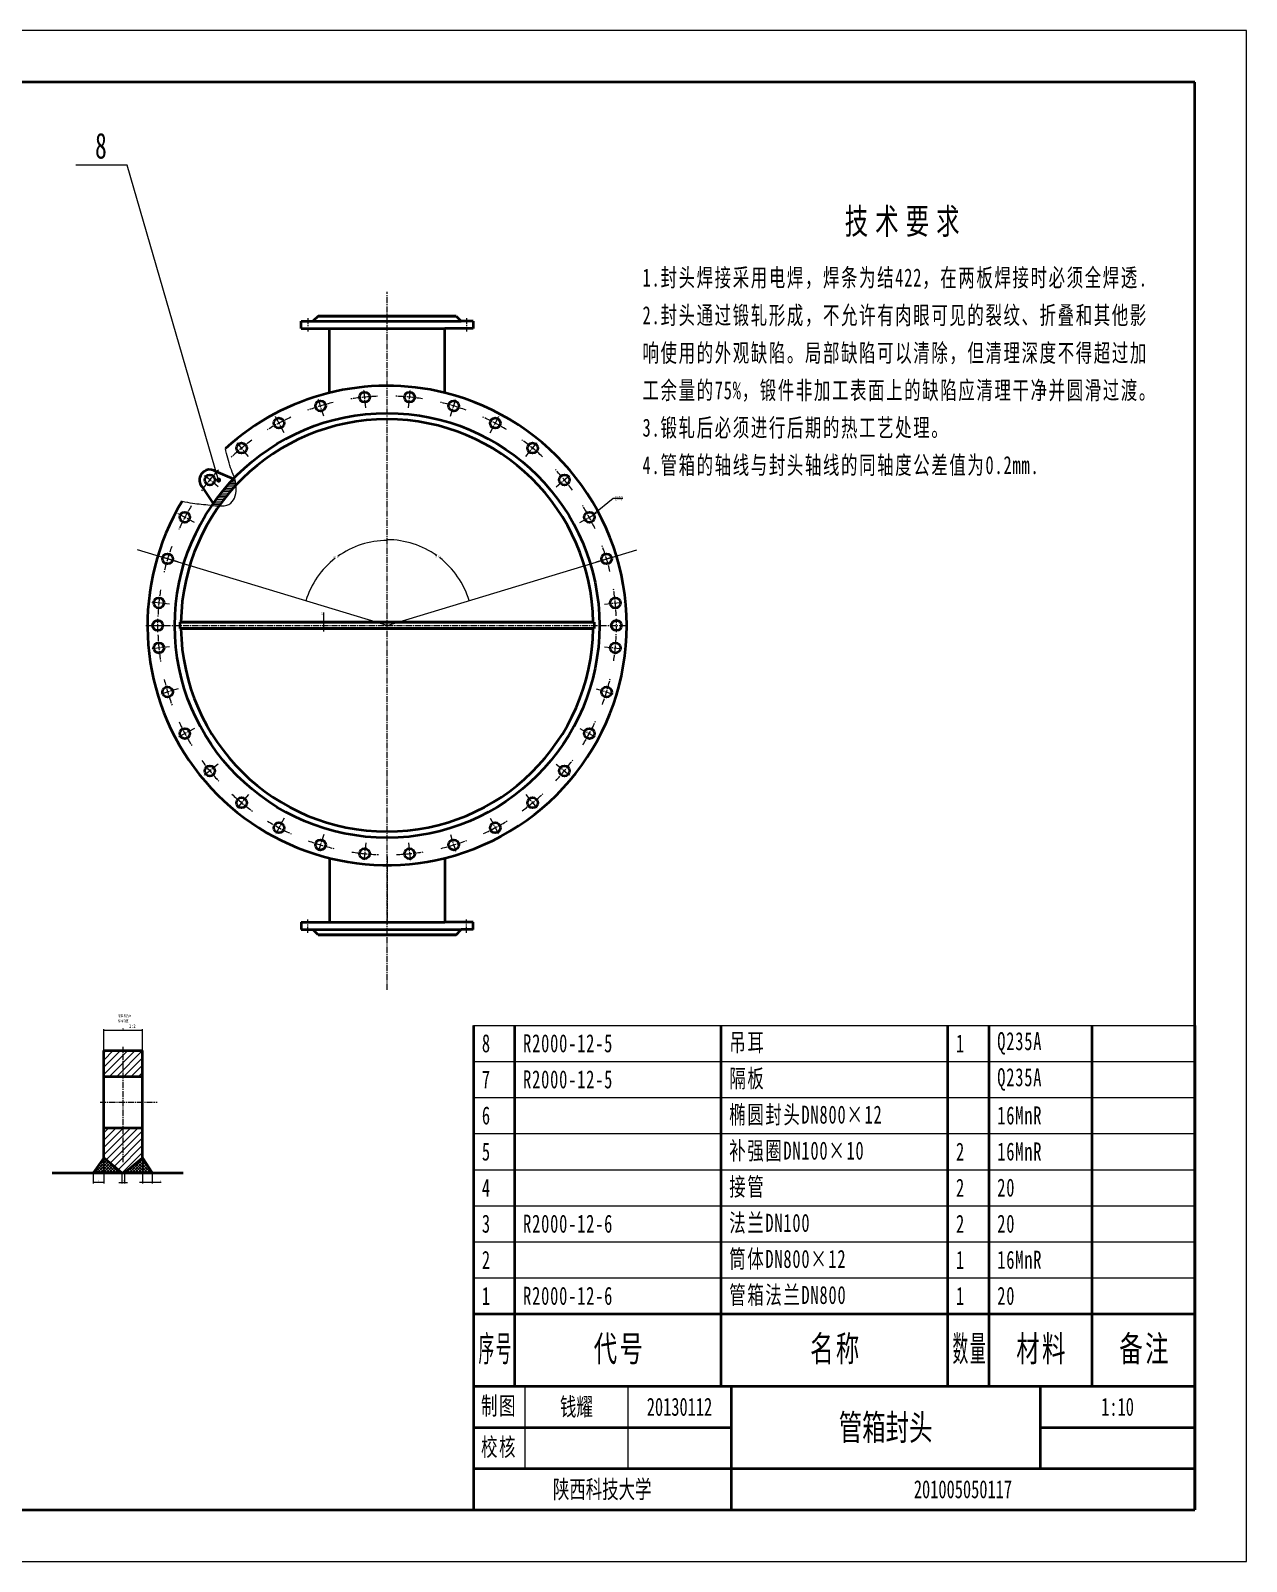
# Model space of a CAD drawing. Header units: millimetres. Extents: x -1952 to 2248, y -1493 to 1477.
# Drawn here: x -111 to 2248, y -1493 to 1477 of the extents above; entities that cross this region are included whole.
import ezdxf
from ezdxf.enums import TextEntityAlignment as Align

# ---------------------------------------------------------------- set-up
doc = ezdxf.new("R2010")
doc.units = ezdxf.units.MM
doc.linetypes.add('点画线', pattern=[18, 12, -2, 2, -2])
doc.layers.get('0').update_dxf_attribs({"lineweight": 35})
for name, color, linetype, lineweight, true_color in [('中心线层', 1, '点画线', 18, 0xff0000), ('剖面线层', 4, 'Continuous', 18, 0x00ffff), ('尺寸线层', 3, 'Continuous', 18, 0x00ff00)]:
    doc.layers.add(name, color=color, linetype=linetype, lineweight=lineweight, true_color=true_color)
doc.layers.add('粗实线层', color=7, linetype='Continuous', lineweight=35)
doc.layers.add('细实线层', color=7, linetype='Continuous', lineweight=18)
doc.styles.add('TitleStyle', font='', dxfattribs={"width": 0.667})
doc.styles.add('标准', font='', dxfattribs={"width": 0.667})
doc.styles.get('TitleStyle').set_extended_font_data('宋体')
doc.styles.get('标准').set_extended_font_data('宋体')
doc.dimstyles.new('标准', dxfattribs={"dimscale": 10, "dimtxt": 3.5, "dimasz": 4, "dimexe": 2, "dimexo": 0, "dimtad": 1, "dimdsep": 46, "dimtxsty": '标准', "dimcen": 0, "dimdle": 6, "dimazin": 2, "dimtfac": 0.707107, "dimtdec": 3, "dimtmove": 0, "dimatfit": 3, "dimfxl": 1, "dimtolj": 1, "dimlwd": -1, "dimlwe": -1, "dimarcsym": 1})

# ---------------------------------------------------------------- blocks, each defined once
blk = doc.blocks.new('*X1')
at = {"layer": '粗实线层'}
for p, q in [((200, 138.5), (-200, 138.5)), ((200, -138.5), (200, 138.5)), ((-200, -138.5), (200, -138.5))]:
    blk.add_line(p, q, dxfattribs=at)
at = {"layer": '细实线层'}
for p, q in [((210, 148.5), (-210, 148.5)), ((210, -148.5), (210, 148.5)), ((-210, -148.5), (210, -148.5))]:
    blk.add_line(p, q, dxfattribs=at)
blk = doc.blocks.new('*X2')
at = {"layer": '粗实线层'}
for p, q in [((-140, 24), (-140, 0)), ((-140, 24), (0, 24)), ((-90, 24), (-90, 0)), ((-30, 24), (-30, 8)), ((0, 24), (0, 0)), ((0, 24), (0, 8)), ((-140, 16), (-90, 16)), ((-30, 16), (0, 16)), ((-140, 8), (0, 8)), ((-140, 0), (0, 0))]:
    blk.add_line(p, q, dxfattribs=at)
at = {"layer": '细实线层'}
for p, q in [((-130, 24), (-130, 8)), ((-110, 24), (-110, 8))]:
    blk.add_line(p, q, dxfattribs=at)
at = {"layer": '尺寸线层', "char_height": 3.5, "width": 9, "attachment_point": 5, "line_spacing_factor": 0.99982, "style": '标准'}
for s, insert in [('\\T1.1;\\H1x;\\W0.667;制图', (-135, 20)), ('\\T1.1;\\H1x;\\W0.667;校核', (-135, 12))]:
    blk.add_mtext(s, dxfattribs=dict(at, insert=insert))
at = {"layer": '尺寸线层', "style": '标准', "width": 0.667}
for tag, height, p in [('制图签名', 3.5, (-120, 20)), ('制图日期', 3.5, (-100, 20)), ('图纸比例', 3.5, (-15, 20)), ('图纸名称', 5, (-60, 16)), ('校核签名', 3.5, (-120, 12)), ('校核日期', 3.5, (-100, 12)), ('重量', 3.5, (-15, 12)), ('院校名称', 3.5, (-115, 4)), ('图纸编号', 3.5, (-45, 4))]:
    blk.add_attdef(tag, text='', height=height, dxfattribs=at).set_placement(p, align=Align.MIDDLE_CENTER)
blk = doc.blocks.new('*X22')
at = {"layer": '尺寸线层', "linetype": 'Continuous'}
for points in [[(31.1, -462.4), (35.1, -461.9), (35.1, -462.9)], [(106.1, -462.4), (102.1, -461.9), (102.1, -462.9)]]:
    blk.add_hatch(color=0, dxfattribs=at).paths.add_polyline_path(points, flags=0)
at = {"layer": '尺寸线层', "color": 0, "linetype": 'Continuous'}
for p, q in [((31.1, -502.2), (31.1, -460.4)), ((31.1, -462.4), (106.1, -462.4)), ((106.1, -502.2), (106.1, -460.4))]:
    blk.add_line(p, q, dxfattribs=at)
at = {"layer": '尺寸线层', "color": 0, "linetype": 'Continuous', "insert": (68.6, -460), "char_height": 3.5, "width": 5.728, "attachment_point": 5, "line_spacing_factor": 1.15057, "style": '标准'}
blk.add_mtext('\\T1.1;30', dxfattribs=at)
blk = doc.blocks.new('*X23')
at = {"layer": '尺寸线层', "linetype": 'Continuous'}
for points in [[(66.1, -758.2), (62.1, -757.7), (62.1, -758.7)], [(71.1, -758.2), (75.1, -757.7), (75.1, -758.7)]]:
    blk.add_hatch(color=0, dxfattribs=at).paths.add_polyline_path(points, flags=0)
at = {"layer": '尺寸线层', "color": 0, "linetype": 'Continuous'}
for p, q in [((66.1, -739.4), (66.1, -760.2)), ((71.1, -739.4), (71.1, -760.2)), ((60.1, -758.2), (77.1, -758.2))]:
    blk.add_line(p, q, dxfattribs=at)
at = {"layer": '尺寸线层', "color": 0, "linetype": 'Continuous', "insert": (68.6, -755.8), "char_height": 3.5, "width": 2.864, "attachment_point": 5, "line_spacing_factor": 1.15057, "style": '标准'}
blk.add_mtext('\\T1.1;2', dxfattribs=at)
blk = doc.blocks.new('*X24')
at = {"layer": '尺寸线层', "linetype": 'Continuous'}
for points in [[(10.2, -758.2), (14.2, -758.7), (14.2, -757.7)], [(31.1, -758.2), (27.1, -758.7), (27.1, -757.7)]]:
    blk.add_hatch(color=0, dxfattribs=at).paths.add_polyline_path(points, flags=0)
at = {"layer": '尺寸线层', "color": 0, "linetype": 'Continuous'}
for p, q in [((31.1, -710), (31.1, -760.2)), ((10.2, -739.4), (10.2, -760.2)), ((31.1, -758.2), (10.2, -758.2))]:
    blk.add_line(p, q, dxfattribs=at)
at = {"layer": '尺寸线层', "color": 0, "linetype": 'Continuous', "insert": (20.6, -755.8), "char_height": 3.5, "width": 2.864, "attachment_point": 5, "line_spacing_factor": 1.15057, "style": '标准'}
blk.add_mtext('\\T1.1;8', dxfattribs=at)
blk = doc.blocks.new('*X25')
at = {"layer": '尺寸线层', "linetype": 'Continuous'}
for points in [[(106.1, -758.2), (102.1, -758.7), (102.1, -757.7)], [(124.8, -758.2), (128.8, -758.7), (128.8, -757.7)]]:
    blk.add_hatch(color=0, dxfattribs=at).paths.add_polyline_path(points, flags=0)
at = {"layer": '尺寸线层', "color": 0, "linetype": 'Continuous'}
for p, q in [((106.1, -710), (106.1, -760.2)), ((124.8, -739.4), (124.8, -760.2)), ((141.9, -758.2), (100.1, -758.2))]:
    blk.add_line(p, q, dxfattribs=at)
at = {"layer": '尺寸线层', "color": 0, "linetype": 'Continuous', "insert": (141, -755.8), "char_height": 3.5, "width": 2.864, "attachment_point": 5, "line_spacing_factor": 1.15057, "style": '标准'}
blk.add_mtext('\\T1.1;8', dxfattribs=at)
blk = doc.blocks.new('*X38')
at = {"layer": '尺寸线层', "linetype": 'Continuous'}
blk.add_hatch(color=0, dxfattribs=at).paths.add_polyline_path([(980.8, 538.8), (983.6, 541.7), (984.2, 540.9)], flags=0)
at = {"layer": '尺寸线层', "color": 0, "linetype": 'Continuous'}
for p, q in [((980.8, 538.8), (1019.1, 569.6)), ((1019.1, 569.6), (1020.4, 569.6)), ((1020.4, 569.6), (1037.7, 569.6))]:
    blk.add_line(p, q, dxfattribs=at)
at = {"layer": '尺寸线层', "color": 0, "linetype": 'Continuous', "char_height": 3.5, "attachment_point": 5, "line_spacing_factor": 1.15057, "style": '标准'}
for s, insert, width in [('\\T1.1;跨中分布', (1030.6, 566.6), 21.419), ('\\T1.1;8×%%C23', (1030.6, 572), 16.811)]:
    blk.add_mtext(s, dxfattribs=dict(at, insert=insert, width=width))
blk = doc.blocks.new('*X39')
at = {"layer": '尺寸线层', "linetype": 'Continuous'}
for points in [[(457, 328.7), (457.5, 332.7), (456.5, 332.7)], [(457, 316.7), (457.5, 312.7), (456.5, 312.7)]]:
    blk.add_hatch(color=0, dxfattribs=at).paths.add_polyline_path(points, flags=0)
at = {"layer": '尺寸线层', "color": 0, "linetype": 'Continuous'}
for p, q in [((472.9, 328.7), (455, 328.7)), ((457, 347.7), (457, 310.7)), ((473.6, 316.7), (455, 316.7))]:
    blk.add_line(p, q, dxfattribs=at)
at = {"layer": '尺寸线层', "color": 0, "linetype": 'Continuous', "insert": (454.6, 345.8), "char_height": 3.5, "width": 5.728, "attachment_point": 5, "rotation": 90, "line_spacing_factor": 1.15057, "style": '标准'}
blk.add_mtext('\\T1.1;12', dxfattribs=at)
blk = doc.blocks.new('*X40')
at = {"layer": '尺寸线层', "linetype": 'Continuous'}
for points in [[(580.6, 489), (584.6, 488.4), (584.6, 489.4)], [(739.7, 371), (738, 374.7), (738.9, 375)]]:
    blk.add_hatch(color=0, dxfattribs=at).paths.add_polyline_path(points, flags=0)
at = {"layer": '尺寸线层', "color": 0, "linetype": 'Continuous'}
for start, end in [(54.5087, 90), (16.875, 52.3927)]:
    blk.add_arc((580.6, 322.7), 166.3, start, end, dxfattribs=at)
at = {"layer": '尺寸线层', "color": 0, "insert": (679.6, 456.3), "char_height": 3.5, "width": 19.675, "attachment_point": 5, "line_spacing_factor": 1.15057, "style": '标准'}
blk.add_mtext('\\T1.1;73.12%%D', dxfattribs=at)
blk = doc.blocks.new('*X41')
at = {"layer": '尺寸线层', "linetype": 'Continuous'}
for points in [[(580.6, 487.5), (576.6, 486.9), (576.5, 487.9)], [(422.9, 370.6), (424.6, 374.2), (423.6, 374.5)]]:
    blk.add_hatch(color=0, dxfattribs=at).paths.add_polyline_path(points, flags=0)
at = {"layer": '尺寸线层', "color": 0, "linetype": 'Continuous'}
for start, end in [(90, 125.4814), (127.6168, 163.125)]:
    blk.add_arc((580.6, 322.7), 164.7, start, end, dxfattribs=at)
at = {"layer": '尺寸线层', "color": 0, "insert": (482.4, 455.1), "char_height": 3.5, "width": 19.675, "attachment_point": 5, "line_spacing_factor": 1.15057, "style": '标准'}
blk.add_mtext('\\T1.1;73.12%%D', dxfattribs=at)
blk = doc.blocks.new('*X42')
at = {"layer": '粗实线层', "color": 0, "linetype": 'Continuous', "lineweight": 18}
for p, q in [((-1400, 700), (0, 700)), ((-1400, 630), (0, 630)), ((-1400, 630), (0, 630)), ((-1400, 560), (0, 560)), ((-1400, 560), (0, 560)), ((-1400, 490), (0, 490)), ((-1400, 490), (0, 490)), ((-1400, 420), (0, 420)), ((-1400, 420), (0, 420)), ((-1400, 350), (0, 350)), ((-1400, 350), (0, 350)), ((-1400, 280), (0, 280)), ((-1400, 280), (0, 280)), ((-1400, 210), (0, 210)), ((-1400, 210), (0, 210)), ((-1400, 140), (0, 140))]:
    blk.add_line(p, q, dxfattribs=at)
at = {"layer": '粗实线层', "color": 0, "linetype": 'Continuous', "lineweight": 35}
for p, q in [((-1400, 700), (-1400, 630)), ((-1320, 700), (-1320, 630)), ((-920, 700), (-920, 630)), ((-480, 700), (-480, 630)), ((-400, 700), (-400, 630)), ((-200, 700), (-200, 630)), ((0, 700), (0, 630)), ((0, 700), (0, 630)), ((-1400, 630), (-1400, 560)), ((-1320, 630), (-1320, 560)), ((-920, 630), (-920, 560)), ((-480, 630), (-480, 560)), ((-400, 630), (-400, 560)), ((-200, 630), (-200, 560)), ((0, 630), (0, 560)), ((0, 630), (0, 560)), ((-1400, 560), (-1400, 490)), ((-1320, 560), (-1320, 490)), ((-920, 560), (-920, 490)), ((-480, 560), (-480, 490)), ((-400, 560), (-400, 490)), ((-200, 560), (-200, 490)), ((0, 560), (0, 490)), ((0, 560), (0, 490)), ((-1400, 490), (-1400, 420)), ((-1320, 490), (-1320, 420)), ((-920, 490), (-920, 420)), ((-480, 490), (-480, 420)), ((-400, 490), (-400, 420)), ((-200, 490), (-200, 420)), ((0, 490), (0, 420)), ((0, 490), (0, 420)), ((-1400, 420), (-1400, 350)), ((-1320, 420), (-1320, 350)), ((-920, 420), (-920, 350)), ((-480, 420), (-480, 350)), ((-400, 420), (-400, 350)), ((-200, 420), (-200, 350)), ((0, 420), (0, 350)), ((0, 420), (0, 350)), ((-1400, 350), (-1400, 280)), ((-1320, 350), (-1320, 280)), ((-920, 350), (-920, 280)), ((-480, 350), (-480, 280)), ((-400, 350), (-400, 280)), ((-200, 350), (-200, 280)), ((0, 350), (0, 280)), ((0, 350), (0, 280)), ((-1400, 280), (-1400, 210)), ((-1320, 280), (-1320, 210)), ((-920, 280), (-920, 210)), ((-480, 280), (-480, 210)), ((-400, 280), (-400, 210)), ((-200, 280), (-200, 210)), ((0, 280), (0, 210)), ((0, 280), (0, 210)), ((-1400, 210), (-1400, 140)), ((-1320, 210), (-1320, 140)), ((-920, 210), (-920, 140)), ((-480, 210), (-480, 140)), ((-400, 210), (-400, 140)), ((-200, 210), (-200, 140)), ((0, 210), (0, 140)), ((0, 210), (0, 140)), ((-1400, 140), (0, 140)), ((-1400, 140), (-1400, 0)), ((-1320, 140), (-1320, 0)), ((-920, 140), (-920, 0)), ((-480, 140), (-480, 0)), ((-400, 140), (-400, 0)), ((-200, 140), (-200, 0)), ((0, 140), (0, 0)), ((-1400, 0), (0, 0))]:
    blk.add_line(p, q, dxfattribs=at)
at = {"layer": '粗实线层', "color": 0, "line_spacing_factor": 1.15057, "style": '标准'}
for s, insert, char_height, width, attachment_point in [('\\T1.1;\\H1x;\\W0.667;吊耳', (-903.4, 665), 35, 419.9, 4), ('\\T1.1;\\H1x;\\W0.667;Q235A', (-383.4, 665), 35, 179.9, 4), ('\\T1.1;\\H1x;\\W0.667;8', (-1383.4, 665), 35, 59.9, 4), ('\\T1.1;\\H1x;\\W0.667;R2000-12-5', (-1303.4, 665), 35, 379.9, 4), ('\\T1.1;\\H1x;\\W0.667;1', (-463.4, 665), 35, 59.9, 4), ('\\T1.1;\\H1x;\\W0.667;7', (-1383.4, 595), 35, 59.9, 4), ('\\T1.1;\\H1x;\\W0.667;R2000-12-5', (-1303.4, 595), 35, 379.9, 4), ('\\T1.1;\\H1x;\\W0.667;隔板', (-903.4, 595), 35, 419.9, 4), ('\\T1.1;\\H1x;\\W0.667;Q235A', (-383.4, 595), 35, 179.9, 4), ('\\T1.1;\\H1x;\\W0.667;6', (-1383.4, 525), 35, 59.9, 4), ('\\T1.1;\\H1x;\\W0.667;椭圆封头DN800×12', (-903.4, 525), 35, 419.9, 4), ('\\T1.1;\\H1x;\\W0.667;16MnR', (-383.4, 525), 35, 179.9, 4), ('\\T1.1;\\H1x;\\W0.667;补强圈DN100×10', (-903.4, 455), 35, 419.9, 4), ('\\T1.1;\\H1x;\\W0.667;5', (-1383.4, 455), 35, 59.9, 4), ('\\T1.1;\\H1x;\\W0.667;2', (-463.4, 455), 35, 59.9, 4), ('\\T1.1;\\H1x;\\W0.667;16MnR', (-383.4, 455), 35, 179.9, 4), ('\\T1.1;\\H1x;\\W0.667;4', (-1383.4, 385), 35, 59.9, 4), ('\\T1.1;\\H1x;\\W0.667;接管', (-903.4, 385), 35, 419.9, 4), ('\\T1.1;\\H1x;\\W0.667;2', (-463.4, 385), 35, 59.9, 4), ('\\T1.1;\\H1x;\\W0.667;20', (-383.4, 385), 35, 179.9, 4), ('\\T1.1;\\H1x;\\W0.667;3', (-1383.4, 315), 35, 59.9, 4), ('\\T1.1;\\H1x;\\W0.667;R2000-12-6', (-1303.4, 315), 35, 379.9, 4), ('\\T1.1;\\H1x;\\W0.667;法兰DN100', (-903.4, 315), 35, 419.9, 4), ('\\T1.1;\\H1x;\\W0.667;2', (-463.4, 315), 35, 59.9, 4), ('\\T1.1;\\H1x;\\W0.667;20', (-383.4, 315), 35, 179.9, 4), ('\\T1.1;\\H1x;\\W0.667;筒体DN800×12', (-903.4, 245), 35, 419.9, 4), ('\\T1.1;\\H1x;\\W0.667;2', (-1383.4, 245), 35, 59.9, 4), ('\\T1.1;\\H1x;\\W0.667;1', (-463.4, 245), 35, 59.9, 4), ('\\T1.1;\\H1x;\\W0.667;16MnR', (-383.4, 245), 35, 179.9, 4), ('\\T1.1;\\H1x;\\W0.667;1', (-1383.4, 175), 35, 59.9, 4), ('\\T1.1;\\H1x;\\W0.667;R2000-12-6', (-1303.4, 175), 35, 379.9, 4), ('\\T1.1;\\H1x;\\W0.667;管箱法兰DN800', (-903.4, 175), 35, 419.9, 4), ('\\T1.1;\\H1x;\\W0.667;1', (-463.4, 175), 35, 59.9, 4), ('\\T1.1;\\H1x;\\W0.667;20', (-383.4, 175), 35, 179.9, 4), ('\\T1.1;\\H1x;\\W0.446186;序号', (-1356.5, 70), 50, 68.228, 5), ('\\T1.1;\\H1x;\\W0.667;代号', (-1116.5, 70), 50, 353.7, 5), ('\\T1.1;\\H1x;\\W0.667;名称', (-696.5, 70), 50, 389.7, 5), ('\\T1.1;\\H1x;\\W0.448726;数量', (-436.5, 70), 50, 68.616, 5), ('\\T1.1;\\H1x;\\W0.667;材料', (-296.5, 70), 50, 173.7, 5), ('\\T1.1;\\H1x;\\W0.667;备注', (-96.5, 70), 50, 173.7, 5)]:
    blk.add_mtext(s, dxfattribs=dict(at, insert=insert, char_height=char_height, width=width, attachment_point=attachment_point))
blk = doc.blocks.new('*X48')
at = {"layer": '细实线层', "lineweight": 18}
h = blk.add_hatch(color=256, dxfattribs=at)
edge = h.paths.add_edge_path(flags=0)
edge.add_arc((0, 0), 5, 0, 360)
at = {"layer": '细实线层'}
for p, q in [((-177.2, 610.9), (-277.2, 610.9)), ((0, 0), (-177.2, 610.9))]:
    blk.add_line(p, q, dxfattribs=at)
at = {"layer": '细实线层', "lineweight": 18, "insert": (-227.2, 622.9), "char_height": 50, "width": 40.914, "attachment_point": 8, "line_spacing_factor": 1.15057, "style": '标准'}
blk.add_mtext('\\T1.1;8', dxfattribs=at)

msp = doc.modelspace()

# ---------------------------------------------------------------- hatches: boundary and pattern name
at = {"layer": '剖面线层'}
h = msp.add_hatch(dxfattribs=at)
h.set_pattern_fill('UserPattern', color=256, scale=3, angle=2, style=0, pattern_type=0)
h.set_pattern_definition([(2, (0, 0), (-0.104698, 2.998172), [])])
edge = h.paths.add_edge_path(flags=0)
edge.add_arc((580.56, 322.735), 412, 140.172766, 144.968322, ccw=False)
edge.add_arc((580.56, 322.735), 412, 136.281678, 140.172766, ccw=False)
edge.add_arc((580.56, 322.735), 412, 135.992889, 136.281678, ccw=False)
edge.add_spline(control_points=[(284.228, 608.971), (285.682, 604.453), (286.845, 599.798), (287.393, 594.862)], knot_values=[0, 0, 0, 0, 14.48505599, 14.48505599, 14.48505599, 14.48505599], weights=[1, 1, 1, 1], degree=3, periodic=0)
edge.add_arc((580.56, 322.735), 400, 137.131657, 144.580844)
edge.add_spline(control_points=[(254.587, 554.557), (250.032, 554.706), (245.331, 555.202), (240.759, 555.714)], knot_values=[0, 0, 0, 0, 13.87971492, 13.87971492, 13.87971492, 13.87971492], weights=[1, 1, 1, 1], degree=3, periodic=0)
edge.add_arc((580.56, 322.735), 412, 144.968322, 145.564214, ccw=False)
h = msp.add_hatch(dxfattribs=at)
h.set_pattern_fill('UserPattern', color=256, scale=10, angle=45, style=0, pattern_type=0)
h.set_pattern_definition([(45, (0, 0), (-7.07107, 7.07107), [])])
h.paths.add_polyline_path([(31.07, -652.248), (68.57, -652.248), (106.07, -652.248), (106.07, -710.04), (71.07, -739.408), (66.07, -739.408), (31.07, -710.04), (31.07, -699.485)], flags=0)
h.paths.add_polyline_path([(68.57, -552.248), (68.57, -526.088), (68.57, -502.248), (106.07, -502.248), (106.07, -552.248)], flags=0)
h.paths.add_polyline_path([(31.07, -552.248), (31.07, -529.97), (31.07, -502.248), (68.57, -502.248), (68.57, -552.248)], flags=0)
h = msp.add_hatch(dxfattribs=at)
h.set_pattern_fill('ANSI37', color=256, scale=1.25, style=0)
h.paths.add_polyline_path([(10.188, -739.408), (16.991, -729.841), (31.07, -710.04), (66.07, -739.408)], flags=0)
h.paths.add_polyline_path([(71.07, -739.408), (81.002, -731.074), (106.07, -710.04), (124.841, -739.408)], flags=0)

# ---------------------------------------------------------------- linework, layer by layer
for p, q in [((244.253, 623.506), (282.789, 607.474)), ((219.958, 593.903), (243.2, 559.235)), ((178.541, 328.735), (178.541, 316.735)), ((982.58, 328.735), (982.58, 316.735)), ((31.07, -502.248), (106.07, -502.248)), ((31.07, -712.138), (31.07, -502.248)), ((106.07, -710.04), (106.07, -502.248)), ((31.07, -552.248), (106.07, -552.248)), ((31.07, -652.248), (106.07, -652.248)), ((31.07, -710.04), (10.188, -739.408)), ((66.07, -739.408), (31.049, -710.022)), ((71.07, -739.408), (106.091, -710.022)), ((106.07, -710.04), (124.841, -739.408)), ((-69.157, -739.408), (184.976, -739.408))]:
    msp.add_line(p, q)
for centre in [(135.56, 322.735), (1025.56, 322.735)]:
    msp.add_circle(centre, 10)
msp.add_arc((236.571, 605.04), 20, 49.337346, 231.912654)
at = {"layer": '中心线层'}
for p, q in [((580.56, -384.209), (580.56, 970.153)), ((426.56, 919.067), (426.56, 893.025)), ((734.56, 919.067), (734.56, 893.025)), ((539.004, 744.665), (535.468, 780.561)), ((622.117, 744.665), (625.652, 780.561)), ((457.488, 728.451), (447.017, 762.967)), ((703.633, 728.451), (714.103, 762.967)), ((380.701, 696.645), (363.698, 728.455)), ((780.419, 696.645), (797.422, 728.455)), ((311.596, 650.47), (288.713, 678.352)), ((311.596, 650.47), (288.713, 678.352)), ((849.525, 650.47), (872.407, 678.352)), ((252.826, 591.7), (224.944, 614.582)), ((908.294, 591.7), (936.177, 614.582)), ((206.651, 522.594), (174.84, 539.597)), ((954.47, 522.594), (986.28, 539.597)), ((174.845, 445.808), (140.328, 456.278)), ((986.275, 445.808), (1020.792, 456.278)), ((158.63, 364.292), (122.734, 367.827)), ((1002.49, 364.292), (1038.386, 367.827)), ((135.56, 309.735), (135.56, 335.735)), ((1025.56, 309.735), (1025.56, 335.735)), ((112.56, 322.735), (1048.56, 322.735)), ((112.56, 322.735), (1048.56, 322.735)), ((122.56, 322.735), (148.56, 322.735)), ((1012.56, 322.735), (1038.56, 322.735)), ((158.63, 281.179), (122.734, 277.643)), ((1002.49, 281.179), (1038.386, 277.643)), ((174.845, 199.663), (140.328, 189.192)), ((986.275, 199.663), (1020.792, 189.192)), ((206.651, 122.877), (174.84, 105.873)), ((954.47, 122.877), (986.28, 105.873)), ((252.826, 53.771), (224.944, 30.888)), ((908.294, 53.771), (936.177, 30.888)), ((311.596, -4.999), (288.713, -32.881)), ((849.525, -4.999), (872.407, -32.881)), ((380.701, -51.174), (363.698, -82.985)), ((780.419, -51.174), (797.422, -82.985)), ((457.488, -82.98), (447.017, -117.497)), ((703.633, -82.98), (714.103, -117.497)), ((539.004, -99.195), (535.468, -135.091)), ((622.117, -99.195), (625.652, -135.091)), ((580.56, -125.575), (580.56, -256.265)), ((426.56, -273.596), (426.56, -247.555)), ((734.56, -273.596), (734.56, -247.555)), ((68.57, -718.589), (68.57, -494.748)), ((23.57, -602.248), (134.299, -602.248))]:
    msp.add_line(p, q, dxfattribs=at)
for start, end in [(103.614368, 110.375211), (92.364368, 99.125211), (81.114368, 87.875211), (69.864368, 76.625211), (114.864368, 121.625211), (58.614368, 65.375211), (47.364368, 54.125211), (126.114368, 132.875211), (126.114368, 132.875211), (137.364368, 144.125211), (36.114368, 42.875211), (148.614368, 155.375211), (24.864368, 31.625211), (159.864368, 166.625211), (13.614368, 20.375211), (171.114368, 177.875211), (2.364368, 9.125211), (182.364368, 189.125211), (351.114368, 357.875211), (193.614368, 200.375211), (339.864368, 346.625211), (204.864368, 211.625211), (328.614368, 335.375211), (216.114368, 222.875211), (317.364368, 324.125211), (227.364368, 234.125211), (306.114368, 312.875211), (238.614368, 245.375211), (294.864368, 301.625211), (249.864368, 256.625211), (261.114368, 267.875211), (272.364368, 279.125211), (283.614368, 290.375211)]:
    msp.add_arc((580.56, 322.735), 445, start, end, dxfattribs=at)
at = {"layer": '粗实线层'}
for p, q in [((446.56, 922.735), (436.56, 912.735)), ((446.56, 922.735), (446.56, 922.735)), ((580.56, 922.735), (446.56, 922.735)), ((446.56, 922.735), (580.56, 922.735)), ((580.56, 922.735), (714.56, 922.735)), ((714.56, 922.735), (580.56, 922.735)), ((714.56, 922.735), (724.56, 912.735)), ((714.56, 922.735), (714.56, 922.735)), ((413.56, 912.735), (436.56, 912.735)), ((413.56, 898.735), (468.56, 898.735)), ((436.56, 912.735), (724.56, 912.735)), ((468.56, 898.735), (692.56, 898.735)), ((747.56, 898.735), (692.56, 898.735)), ((747.56, 912.735), (724.56, 912.735)), ((747.56, 912.735), (747.56, 898.735)), ((178.541, 328.735), (982.58, 328.735)), ((982.58, 328.735), (180.605, 328.735)), ((178.541, 316.735), (982.58, 316.735)), ((982.58, 316.735), (180.605, 316.735)), ((413.56, -253.265), (468.56, -253.265)), ((413.56, -267.265), (436.56, -267.265)), ((446.56, -277.265), (436.56, -267.265)), ((436.56, -267.265), (724.56, -267.265)), ((468.56, -253.265), (692.56, -253.265)), ((747.56, -253.265), (692.56, -253.265)), ((714.56, -277.265), (724.56, -267.265)), ((747.56, -267.265), (724.56, -267.265)), ((747.56, -267.265), (747.56, -253.265)), ((446.56, -277.265), (446.56, -277.265)), ((580.56, -277.265), (446.56, -277.265)), ((446.56, -277.265), (580.56, -277.265)), ((580.56, -277.265), (714.56, -277.265)), ((714.56, -277.265), (580.56, -277.265)), ((714.56, -277.265), (714.56, -277.265))]:
    msp.add_line(p, q, dxfattribs=at)
at = {"layer": '粗实线层', "lineweight": 35}
for p, q in [((446.56, 922.735), (714.56, 922.735)), ((413.56, 898.735), (413.56, 912.735)), ((468.56, 774.046), (468.56, 898.735)), ((692.56, 774.046), (692.56, 898.735)), ((468.56, -128.575), (468.56, -253.265)), ((692.56, -128.575), (692.56, -253.265)), ((413.56, -253.265), (413.56, -267.265)), ((446.56, -277.265), (714.56, -277.265))]:
    msp.add_line(p, q, dxfattribs=at)
at = {"layer": '粗实线层'}
for centre in [(536.943, 765.592), (624.178, 765.592), (451.383, 748.574), (709.737, 748.574), (370.789, 715.19), (790.332, 715.19), (298.255, 666.725), (862.865, 666.725), (236.571, 605.04), (924.55, 605.04), (188.105, 532.507), (973.015, 532.507), (154.722, 451.912), (1006.399, 451.912), (1006.399, 451.912), (137.703, 366.353), (1023.417, 366.353), (137.703, 279.118), (1023.417, 279.118), (154.722, 193.559), (1006.399, 193.559), (188.105, 112.964), (973.015, 112.964), (236.571, 40.43), (924.55, 40.43), (298.255, -21.254), (862.865, -21.254), (370.789, -69.72), (790.332, -69.72), (451.383, -103.103), (536.943, -120.122), (624.178, -120.122), (709.737, -103.103)]:
    msp.add_circle(centre, 10, dxfattribs=at)
at = {"layer": '粗实线层', "lineweight": 35}
msp.add_circle((580.56, 322.735), 412, dxfattribs=at)
for start, end in [(76.062683, 132.421154), (283.937317, 76.062683), (148.757249, 283.937317)]:
    msp.add_arc((580.56, 322.735), 465, start, end, dxfattribs=at)
at = {"layer": '粗实线层'}
for start, end in [(0.859469, 179.140531), (180.859469, 359.140531)]:
    msp.add_arc((580.56, 322.735), 400, start, end, dxfattribs=at)
at = {"layer": '细实线层'}
for q in [(96.277, 469.641), (1064.843, 469.641)]:
    msp.add_line((580.56, 322.735), q, dxfattribs=at)
at = {"layer": '细实线层', "start_tangent": (0.97547058, -0.22012985), "end_tangent": (-0.21044423, 0.97760586)}
msp.add_spline([(182.996, 563.915), (202.999, 560.09), (237.592, 556.069), (277.506, 560.09), (287.636, 592.006), (276.852, 628.769), (266.883, 666.001)], degree=3, dxfattribs=at)

# ---------------------------------------------------------------- block references
at = {"layer": '尺寸线层'}
msp.add_blockref('*X38', (0, 0), dxfattribs=at)
at = {"layer": '粗实线层', "xscale": 10, "yscale": 10, "zscale": 10}
msp.add_blockref('*X1', (147.889, -8.216), dxfattribs=at)
at = {"layer": '粗实线层'}
for name, p in [('*X48', (253.607, 604.75)), ('*X42', (2147.889, -1153.216))]:
    msp.add_blockref(name, p, dxfattribs=at)
ref = msp.add_blockref('*X2', (2147.889, -1393.216), dxfattribs=dict(at, xscale=10, yscale=10, zscale=10))
ref.add_attrib('院校名称', '陕西科技大学', dxfattribs={"layer": '尺寸线层', "height": 35, "style": '标准', "width": 0.667}).set_placement((997.889, -1353.216), align=Align.MIDDLE_CENTER)
ref.add_attrib('图纸名称', '管箱封头', dxfattribs={"layer": '尺寸线层', "height": 50, "style": '标准', "width": 0.667}).set_placement((1547.889, -1233.216), align=Align.MIDDLE_CENTER)
ref.add_attrib('图纸编号', '201005050117', dxfattribs={"layer": '尺寸线层', "height": 35, "style": '标准', "width": 0.667}).set_placement((1697.889, -1353.216), align=Align.MIDDLE_CENTER)
ref.add_attrib('图纸比例', '1:10', dxfattribs={"layer": '尺寸线层', "height": 35, "style": '标准', "width": 0.667}).set_placement((1997.889, -1193.216), align=Align.MIDDLE_CENTER)
ref.add_attrib('制图签名', '钱耀', dxfattribs={"layer": '尺寸线层', "height": 35, "style": '标准', "width": 0.667}).set_placement((947.889, -1193.216), align=Align.MIDDLE_CENTER)
ref.add_attrib('制图日期', '20130112', dxfattribs={"layer": '尺寸线层', "height": 35, "style": '标准', "width": 0.667}).set_placement((1147.889, -1193.216), align=Align.MIDDLE_CENTER)

# ---------------------------------------------------------------- texts
at = {"layer": '尺寸线层', "color": 0, "linetype": 'ByBlock', "lineweight": -2, "line_spacing_factor": 1.15057}
for s, insert, char_height, width, attachment_point, style in [('\\T1.3;技术要求', (1586.712, 1132.056), 50, 348.64378, 2, 'TitleStyle'), ('\\T1.1;1.封头焊接采用电焊，焊条为结422，在两板焊接时必须全焊透.', (1076.156, 1015.237), 35, 2006.47149, 1, '标准'), ('\\T1.1;2.封头通过锻轧形成，不允许有肉眼可见的裂纹、折叠和其他影', (1076.156, 942.126), 35, 2038.85379, 1, '标准'), ('\\T1.1;响使用的外观缺陷。局部缺陷可以清除，但清理深度不得超过加', (1076.156, 869.014), 35, 2038.85379, 1, '标准'), ('\\T1.1;工余量的75%，锻件非加工表面上的缺陷应清理干净并圆滑过渡。', (1076.156, 796.61), 35, 2038.85379, 1, '标准'), ('\\T1.1;3.锻轧后必须进行后期的热工艺处理。', (1076.156, 724.013), 35, 1214.80253, 1, '标准'), ('\\T1.1;4.管箱的轴线与封头轴线的同轴度公差值为0.2mm.', (1076.156, 651.431), 35, 1588.26734, 1, '标准')]:
    msp.add_mtext(s, dxfattribs=dict(at, insert=insert, char_height=char_height, width=width, attachment_point=attachment_point, style=style))
at = {"layer": '尺寸线层', "attachment_point": 1, "line_spacing_factor": 1.15057, "style": '标准'}
for s, insert, char_height, width in [('\\T1.1;吊耳与筒体\\P焊接详图', (58.848, -432.539), 5, 176.4399), ('\\T1.1;1:2', (80.085, -450.952), 7.1222, 11.65595)]:
    msp.add_mtext(s, dxfattribs=dict(at, insert=insert, char_height=char_height, width=width))

# ---------------------------------------------------------------- dimensions: what is measured, and where the dimension line sits
at = {"layer": '尺寸线层'}
for base, line1, picture, middle in [((482.421, 455.061), ((580.56, 322.735), (96.277, 469.641)), '*X41', (482.421, 455.061)), ((679.602, 456.277), ((580.56, 322.735), (1064.843, 469.641)), '*X40', (679.602, 456.277))]:
    dim = msp.add_angular_dim_2l(base=base, line1=line1, line2=((580.56, -384.209), (580.56, 970.153)), dimstyle='标准', override={"dimtad": 0, "dimtih": 1, "dimtoh": 1, "dimsah": 1}, dxfattribs=at)
    dim.commit()
    dim.dimension.update_dxf_attribs({"geometry": picture, "text_midpoint": middle})
dim = msp.add_linear_dim(base=(457.005, 316.735), p1=(472.91, 328.735), p2=(473.559, 316.735), angle=270, dimstyle='标准', override={"dimsah": 1}, dxfattribs=at)
dim.commit()
dim.dimension.update_dxf_attribs({"geometry": '*X39', "text_midpoint": (457.005, 345.82), "dimtype": 160})
for base, p1, p2, text, picture, middle in [((106.07, -462.375), (31.07, -502.248), (106.07, -502.248), '30', '*X22', (68.57, -462.375)), ((10.188, -758.211), (31.07, -710.04), (10.188, -739.408), '8', '*X24', (20.629, -758.211)), ((71.07, -758.211), (66.07, -739.408), (71.07, -739.408), '2', '*X23', (68.57, -758.211))]:
    dim = msp.add_linear_dim(base=base, p1=p1, p2=p2, text=text, dimstyle='标准', override={"dimscale": 10, "dimsah": 1}, dxfattribs=at)
    dim.commit()
    dim.dimension.update_dxf_attribs({"geometry": picture, "text_midpoint": middle})
dim = msp.add_linear_dim(base=(106.07, -758.211), p1=(124.841, -739.408), p2=(106.07, -710.04), text='8', dimstyle='标准', override={"dimscale": 10, "dimsah": 1}, dxfattribs=at)
dim.commit()
dim.dimension.update_dxf_attribs({"geometry": '*X25', "text_midpoint": (140.977, -758.211), "dimtype": 160})

doc.saveas('drawing.dxf')
